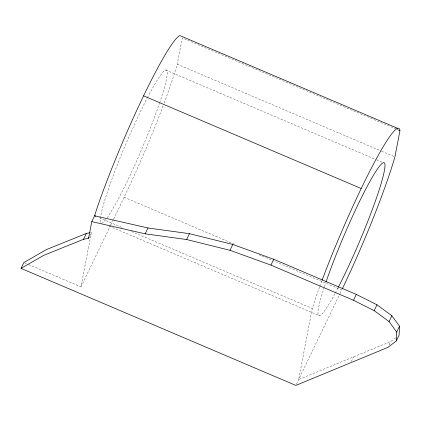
<?xml version="1.0" encoding="UTF-8"?>
<svg xmlns="http://www.w3.org/2000/svg" width="421" height="421" viewBox="0 0 421 421"><rect width="100%" height="100%" fill="white"/><g stroke="black" fill="none" stroke-linecap="round" stroke-linejoin="round"><path stroke-width="0.32" stroke-dasharray="2.1 1.58" d="M28.67 264.588L80.974 286.864L91.415 232.392L90.005 235.313M164.158 103.034A120.632 12.035 -66.9 0 0 177.252 64.197L182.282 37.943L396.324 129.105M319.56 287.085A120.632 12.035 -66.9 0 0 315.155 299.473L312.266 308.472L298.647 379.568L390.751 341.52L395.672 337.721M80.974 286.864L110.486 225.551M110.765 224.961L113.323 219.657M113.607 219.067L124.1 197.254A120.632 12.035 -66.9 0 0 163.222 105.545M296.395 384.247L339.789 294.084M340.068 293.495L341.773 289.958L272.845 260.604M351.288 361.571L353.535 356.897M389.062 345.031L390.751 341.52M396.929 129.363L398.74 130.131M177.252 64.197L381.016 150.981M381.615 151.234L394.919 156.901M165.59 69.997L376.006 159.612M376.611 159.864L382.052 162.185M124.1 197.254L234.144 244.122M258.936 254.679L272.24 260.346M99.435 217.831L123.016 227.872M131.484 231.476L312.266 308.472M109.307 226.172L319.718 315.782M24.465 262.799L28.07 264.335M319.781 286.469A120.632 12.035 -66.9 0 1 322.086 280.239M337.931 287.99A83.221 8.304 -66.9 0 1 335.184 293.2M334.853 293.816A83.221 8.304 -66.9 0 1 324.244 287.29M324.449 286.659A83.221 8.304 -66.9 0 1 325.743 282.78M147.382 97.788A83.221 8.304 -66.9 0 1 160.006 101.687M159.791 102.34A83.221 8.304 -66.9 0 1 107.139 217.804M105.876 219.488A83.221 8.304 -66.9 0 1 108.144 189.871A83.221 8.304 -66.9 0 1 147.092 98.346"/><path stroke-width="0.63" d="M396.308 340.905L396.698 332.032L399.513 326.186L391.888 315.761L376.99 304.815L356.287 294.405L273.761 259.257L232.792 244.459L189.455 233.681L147.981 227.977L94.599 215.768L91.783 221.62L88.599 238.239L83.484 239.328L43.668 255.373L21.05 268.387L295.831 385.415L387.941 347.367L396.308 340.905L399.119 335.063L399.513 326.186M398.74 130.131L399.95 130.647L394.919 156.901A120.632 12.035 -66.9 0 1 342.31 288.843M21.05 268.387L23.86 262.541L46.478 249.527L86.3 233.481L90.136 232.666M83.484 239.328L86.3 233.481M88.599 238.239L89.163 237.07M91.783 221.62L145.171 233.823L147.981 227.977M145.171 233.823L186.64 239.523L189.455 233.681M186.64 239.523L229.982 250.3L232.792 244.459M229.982 250.3L270.945 265.104L273.761 259.257M270.945 265.104L353.472 300.252L356.287 294.405M396.698 332.032L389.072 321.607L374.18 310.656L376.99 304.815M389.072 321.607L391.888 315.761M397.54 128.289L179.872 35.585A120.632 12.035 -66.9 0 0 97.488 206.774L94.599 215.768L95.809 216.283M143.54 95.82L361.207 188.524M353.472 300.252L374.18 310.656M322.086 280.239A120.632 12.035 -66.9 0 1 371.727 167.458A120.632 12.035 -66.9 0 1 399.95 130.647M325.97 282.123A83.221 8.304 -66.9 0 1 370.548 180.272A83.221 8.304 -66.9 0 1 380.779 184.708A83.221 8.304 -66.9 0 1 338.216 287.432"/></g></svg>
